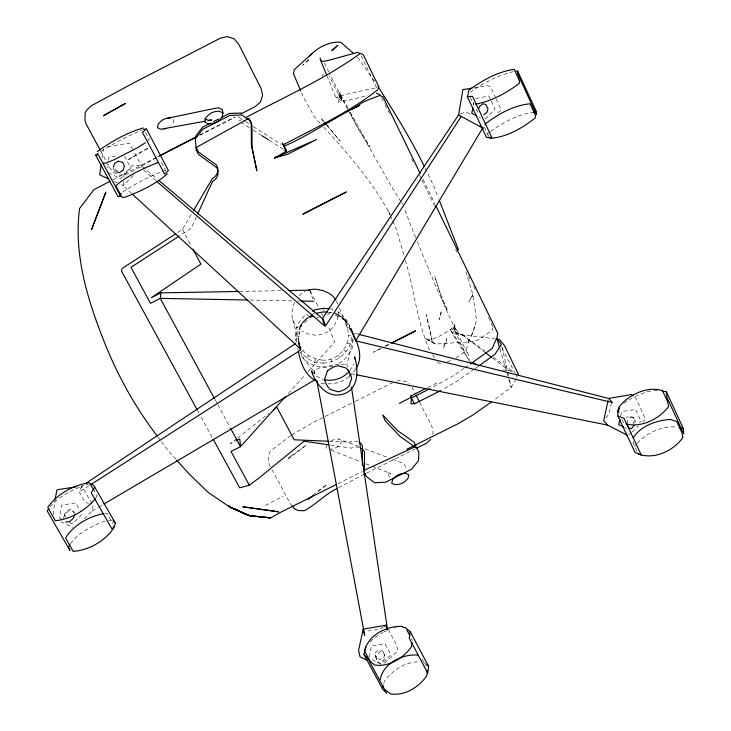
<?xml version="1.0" encoding="UTF-8"?>
<svg xmlns="http://www.w3.org/2000/svg" width="731" height="731" viewBox="0 0 731 731"><rect width="100%" height="100%" fill="white"/><g stroke="black" fill="none" stroke-linecap="round" stroke-linejoin="round"><path stroke-width="0.55" stroke-dasharray="3.65 2.74" d="M302.926 350.615L300.806 352.415L306.856 358.163L314.394 362.402L323.12 363.115L323.129 360.191C314.641 359.396 305.192 355.778 301.364 347.618M323.824 311.324L323.833 309.341M123.932 181.37L123.174 185.665L131.543 193.377M123.95 177.185L123.968 174.051L132.384 165.398L141.485 165.754L157.119 178.958M417.3 241.705L437.229 289.778L447.61 310.867L440.756 294.547L434.817 276.574L442.264 300.048L449.437 316.852L468.544 355.622L466.451 349.135L468.735 340.463L467.703 342.94C472.308 335.995 474.145 328.045 476.566 320.406L472.93 294.684L465.473 270.223M627.299 423.688L627.454 420.535L630.223 417.209L633.887 418.187L635.367 421.339L634.718 423.377M173.457 119.564L173.274 122.845L170.807 125.385M298.613 339.751L299.052 335.264M376.374 659.791L376.803 655.479L380.193 651.595L383.318 652.673L384.899 655.625L384.305 659.261L380.933 663.154L377.964 662.752L376.374 659.791L375.195 655.214L375.871 651.897L379.764 649.978L382.971 651.376L384.899 655.625M296.256 342.218C293.058 331.435 298.147 320.553 306.828 313.974L308.646 316.02M297.27 331.298L296.366 339.961A28.5 27.559 -18.6 0 0 296.53 343.113M107.74 167.929L108.462 161.441M108.581 160.363L108.937 157.128L118.486 155.666M323.12 363.115C337.539 362.74 352.04 350.697 351.556 335.648L348.541 335.693C347.718 348.861 336.726 360.657 323.129 360.191M353.183 339.54L352.214 348.157L347.609 355.641A28.5 27.559 -18.6 0 1 336.927 364.385M53.253 514.624L54.971 500.333M102.157 157.978L103.473 148.987M352.634 338.526L350.195 351.794L346.805 364.668L347.91 367.611M473.286 105.566L473.926 102.23M84.348 518.855L92.133 510.969L93.139 505.751M369.246 657.16L371.403 645.948L384.945 643.737L390.911 654.912L381.171 664.15L371.056 659.252M384.543 654.327L383.857 657.635L379.983 659.545L376.776 658.156L375.195 655.214M338.078 316.121L337.466 319.081L334.341 325.478A21.674 21.044 -18.8 0 1 315.134 335.154L308.08 333.912L301.583 330.997M338.289 315.125L338.901 312.164A21.683 21.062 -19.1 0 0 338.864 309.058M326.967 75.814L335.995 97.826L344.95 102.431L339.97 93.641L338.151 102.194L341.77 100.951L347.435 100.586L367.885 95.332M383.793 683.512L384.278 681.301C392.446 670.19 406.18 661.034 420.325 661.902M92.005 503.778L81.826 486.024L80.712 491.068L89.346 485.53M620.701 415.939L621.67 411.571L635.486 409.369L641.078 421.33L639.451 422.728M326.72 444.868L326.008 448.066L328.055 448.925M75.119 513.829L72.954 510.074L69.198 509.534L65.872 511.197L63.387 518.197L65.169 514.149L68.888 510.859L72.707 511.143L73.794 513.025M611.527 402.955L608.768 414.23L605.597 418.306M470.581 362.649L467.484 358.163L453.412 327.461L456.062 332.833L465.528 335.949L458.894 333.811L455.779 328.749L454.262 324.4L453.412 327.461C445.535 332.532 437.613 338.617 428.083 339.915L435.585 344.045L473.935 341.578L478.814 339.604L491.963 330.494L493.096 327.552M140.919 167.783L141.485 165.754L134.148 151.957M314.394 362.402L315.6 358.875M432.487 434.479L433.172 432.487L431.884 426.447L420.124 403.174M374.976 88.003L344.529 94.692L335.995 97.826L338.901 95.131L339.933 92.243L341.77 100.951L329.16 75.951M471.55 335.291L474.949 326.063M633.019 424.309L634.517 420.462L633.037 417.31L629.181 416.122L626.165 417.62M81.826 486.024L79.24 491.908L84.878 501.731L88.552 503.522M196.328 216.979L191.23 228.173L179.853 235.629M294.648 302.68L293.314 305.439L291.916 312.393A21.683 21.062 -18.4 0 0 297.544 327.698M472.244 296.046L472.93 294.684L468.873 301.565L472.244 296.046L470.353 298.906M177.697 232.504L182.448 229.397L191.65 213.754M349.838 370.754L353.703 364.193M516.205 379.051L511.216 387.329L493.379 400.551M355.467 369.274L353.868 371.869L349.884 375.78M95.953 497.71L97.141 495.837L93.933 490.227M70.551 543.827C78.628 532.004 92.645 525.991 105.502 520.755M50.165 506.93C58.663 496.322 71.656 490.41 83.974 485.302M306.856 358.163L308.665 355.787M321.896 76.106L323.632 73.922M634.618 446.568L636.6 444.128M637.268 443.315C646.825 432.46 662.661 425.707 677.125 427.041M370.242 641.919L373.212 638.574M288.325 393.516L305.019 374.957M308.053 371.586L334.615 342.053L328.009 325.624M498.085 113.022L501.21 109.796L496.084 98.822M133.206 175.559L123.174 185.665L120.112 184.249M485.201 119.135L495.088 109.284L488.865 95.971L475.662 98.676M349.089 376.556C342.83 382.075 333.948 384.652 325.66 383.665M304.589 322.892L307.788 319.876M628.888 434.89L631.282 432.661M632.087 431.911L638.483 425.954M642.485 422.226L645.683 419.247L636.052 398.614L633.265 395.873M384.506 663.309L398.048 650.681L396.193 644.358L388.152 629.254M147.671 140.8L149.279 139.475L145.222 131.799M487.367 133.992L489.77 132.073M490.574 131.434C503.147 122.379 517.749 114.548 533.191 112.19M318.095 491.46L327.04 484.388L313.051 494.805M236.689 438.71L230.448 443.626L235.135 441.268M237.584 438.006L268.798 413.444M290.755 435.548L270.315 451.118C267.464 456.774 267.573 463.573 271.512 468.699M470.024 92.471C482.935 83.032 497.765 75.476 513.317 71.647M327.415 314.759L330.193 312.813M474.264 369.173L455.97 381.792L441.853 390.043M475.177 368.543L477.919 366.642M464.057 368.378L453.065 375.935L430.778 388.271M464.971 367.748L469.558 364.595M122.845 192.079C136.021 183.253 150.175 175.714 165.142 170.424M383.382 626.896L379.882 629.126L368.817 630.935L366.935 630.341M375.003 637.45L383.035 632.406M623.68 403.274L634.28 396.741M100.851 151.18L122.781 138.726L142.435 129.716M456.098 357.943L464.962 351.867L450.369 329.544L455.779 328.749L452.361 333.574L467.484 358.163L471.915 361.543M92.133 510.969L98.009 507.506M98.996 506.93L102.916 504.618M291.642 434.872L313.891 422.116L354.416 401.794M338.462 487.696L362.503 475.187M156.452 157.54L128.163 173.823L124.115 174.627L118.523 175.148L114.182 172.726L109.824 168.02L107.667 164.018M157.448 157.01L159.422 155.941M265.426 505.477L283.125 496.221M199.654 135.071L235.044 116.933M113.141 179.662L158.737 156.288M199.837 135.226L235.053 117.179M238.909 121.099L243.843 118.577M381.39 348.166L373.358 352.241L381.308 348.239M385.411 346.128L390.436 343.588M313.206 313.718L315.938 312.338M385.292 346.247L390.253 343.744M355.43 401.292L393.918 381.984M427.863 387.476L438.061 382.368M337.987 483.666L362.265 471.541M366.551 473.167L415.126 448.925M314.677 374.044L314.038 370.681L320.607 367.428L336.744 364.467L346.183 364.979M447.262 361.991L451.383 360.1M460.64 114.018L465.748 111.834L470.764 114.283M635.276 396.348L647.255 391.551L652.756 390.884M383.93 631.84L389.97 629.583M394 628.066L396.01 627.317M396.896 381.052L401.447 380.339L407.779 382.267L409.159 383.839M107.676 146.611L129.424 143.084L133.618 150.97M474.108 87.811L487.559 85.637L490.492 86.843L495.618 97.826M358.683 446.504L338.59 438.929L335.273 439.459A11.002 10.453 -16.1 0 0 330.284 441.387M653.861 390.747L658.256 390.208M104.697 513.518L106.836 513.29L113.058 523.679M329.078 449.355L331.92 449.062A11.029 10.499 -15.9 0 0 338.563 445.746L340.938 443.415L341.185 440.464L338.59 438.929M86.002 484.781L88.113 484.571M108.691 520.545L111.889 520.344M239.302 291.45L281.353 290.682M295.333 336.05L298.358 335.995L298.888 340.363M250.011 300.075L293.177 300.898M297.718 300.98L299.993 301.026M329.334 441.277L349.765 442.164A9.329 8.863 -17.6 0 1 359.323 442.456M324.637 383.583L320.553 383.254L318.57 382.139M330.43 308.911L332.623 309.094L331.408 312.676L329.242 312.283M328.502 312.265L331.837 312.548M450.369 329.544L452.361 333.574L494.832 338.782M330.622 445.088L351.684 448.149A9.448 8.964 -17.6 0 1 359.551 447.564M502.709 369.895L512.769 371.375L514.067 373.048M351.236 373.715L355.714 374.61M316.971 317.217L319.045 317.665M354.462 333.235L357.779 334.085M296.219 327.479L298.047 328.036M346.987 343.067L350.597 344.173M117.673 170.798L115.525 170.122L114.584 168.377M485.028 351.282L462.842 335.209L456.062 332.833L454.262 324.4M365.025 448.889L388.289 457.661M392.52 459.26L404.344 463.865L406.801 469.786M331.18 450.177L360.529 461.709M365.774 463.765L371.019 465.821M372.07 466.232L390.939 473.642L387.567 472.226L390.208 479.253M437.357 362.201L440.967 363.782M61.642 519.101L59.677 518.224L61.541 505.167L75.677 502.919L80.538 511.362M69.463 522.601L72.396 523.908L82.164 514.176L81.086 512.303M113.981 181.425L119.089 183.783M60.911 521.706L73.009 527.38M335.328 315.289L338.416 316.779M108.289 172.744L120.551 178.748L130.876 168.139L124.288 155.813M624.649 427.544L626.613 428.503M478.604 116.869L480.55 117.874M316.359 376.036L323.047 379.608M337.356 311.799L340.189 313.416L343.954 317.053M240.81 122.305L249.372 127.724M253.173 130.127L260.784 134.943M269.346 140.352L283.619 149.38M238.023 116.759L244.73 121.054M245.689 121.675L249.527 124.124M253.365 126.582L281.17 144.391M343.643 349.866L346.037 351.584M493.352 357.313L512.769 371.375M462.842 335.209L484.269 351.739M492.31 357.934L509.269 371.019M424.245 662.779L426.867 664.963M143.514 170.012L155.612 180.429M633.037 417.31L633.887 418.187M319.95 123.119L314.741 117.353L303.264 96.794L301.126 91.75M323.669 127.231C348.65 154.095 372.901 182.302 390.199 214.85L388.289 210.738L390.062 214.841M175.888 459.296L169.208 451.904L161.231 441.341M338.197 355.531L339.997 357.541M323.513 121.163L320.708 118.002L323.577 121.41M327.177 125.677L340.162 141.101L326.318 124.334M292.299 506.108L290.435 503.878L272.06 469.704M313.115 370.398L304.133 359.46L300.459 352.406M157.905 436.937L160.564 440.455M357.605 57.274L375.688 82.868M432.615 354.754L434.982 358.473M400.908 201.582L391.907 187.182L348.029 110.18M401.502 202.542L402.699 204.461M64.301 514.423L65.936 517.237M348.029 108.316L346.375 105.337L347.371 107.347M350.24 112.291L369.968 147.141L357.77 128.473L349.847 112.373M347.49 109.202L329.27 72.926M197.863 411.114L198.96 413.116M201.144 417.127L212.63 438.18M215.033 399.574L217.198 403.576M217.737 404.581L230.21 427.626M113.04 168.075L114.931 171.593M100.668 150.988L107.128 163.013M501.832 348.066L515.172 373.194M515.711 374.199L517.31 377.214M182.448 229.397L191.403 246.256M161.377 162.364L165.882 170.899M411.398 638.583L412.385 640.447M422.216 659.042L425.634 665.493M381.527 97.771L384.652 103.765M310.282 291.176L319.145 308.4M321.75 313.462L322.8 315.49M346.211 319.228L349.93 326.51M345.114 323.047L347.673 328.055L348.541 335.693M385.118 104.697L390.327 115.059M411.937 386.982L415.007 393.05M324.409 63.049L328.786 71.94M338.901 95.131L341.77 100.951L339.97 93.641M425.204 168.377L433.474 185.372L438.454 198.138M423.094 179.488L434.771 203.529M411.727 159.029L413.179 162.035M419.484 175.001L421.412 178.976M421.897 179.963L434.397 205.685M455.596 249.326L457.076 252.369M468.333 275.532L470.773 280.558M473.679 286.543L475.141 289.54M361.05 55.666L376.684 87.839M470.389 97.543L473.551 104.241M484.297 127.057L488.673 136.341M622.026 419.43L623.89 423.404M636.929 451.073L633.229 443.214L633.21 439.98M476.283 109.038L478.266 113.241M488.536 317.428L492.639 326.538M390.509 215.864L392.282 219.976M392.73 221L396.275 229.214L404.115 255.722M339.394 308.126L342.885 316.523M346.366 324.911L347.673 328.055M415.628 237.657L403.877 207.631M429.654 350.094C416.816 321.476 414.313 289.768 405.294 259.971M309.761 290.17L312.923 299.262M499.867 348.687L508.383 377.671M508.694 378.74L511.216 387.329L508.95 377.424M314.038 370.681L315.472 375.661M292.784 319.566L298.394 340.354M501.877 346.622L507.433 370.827M507.689 371.924L508.694 376.328M330.96 359.168L331.554 361.79M349.482 373.806L349.985 377.196M332.961 365.948A28.5 27.559 -18.6 0 1 324.445 367.291L315.628 366.569L308.007 362.284A28.5 27.559 -18.6 0 1 300.715 354.809M298.303 350.195A28.5 27.559 -18.6 0 1 297.608 348.267M348.385 323.796A28.5 27.559 -18.6 0 1 350.021 326.455M336.452 301.062A21.683 21.062 -19.1 0 1 337.759 303.986M299.116 295.726A21.692 21.071 -18.7 0 1 305.284 291.377M446.851 338.755L446.138 342.903L443.05 348.13L446.851 338.755M441.159 311.982L439.413 319.502L441.159 311.982M308.756 59.768L302.634 65.287L308.756 59.768M291.148 455.998L287.128 459.698L306.234 445.088L291.148 455.998M131.955 157.366L127.221 160.317L148.813 147.68L131.955 157.366M435.585 344.045L424.812 338.042L435.585 344.045M430.925 334.643L426.347 314.695L432.423 342.4L430.925 334.643"/><path stroke-width="1.1" d="M362.32 465.099L362.475 445.947A9.329 8.863 -17.6 0 0 359.323 442.456M618.746 412.476L618.837 407.295C628.039 394.968 647.364 385.63 662.533 390.71L667.604 401.694L668.591 406.527C659.261 419.073 641.425 427.937 625.846 423.953M517.676 71.09L517.475 73.447L536.481 114.648L536.527 111.962L517.676 71.09L515.492 71.364M425.817 388.499L410.52 396.165L411.434 397.956L410.932 403.686L414.395 403.786L440.83 390.555M299.162 334.14L299.372 331.892M299.591 329.644L299.811 327.406L301.4 325.898M238.16 291.468L160.875 292.875L160.263 298.376L214.485 398.569M55.099 499.236L56.991 489.752L76.179 486.873M427.434 670.309L426.712 675.91C418.735 687.268 404.545 696.305 390.281 693.82L385.529 689.872M410.228 631.63L428.613 666.425L427.745 673.132L409.214 638.117L410.228 631.63L405.12 627.527L402.845 627.472M354.416 358.875L354.709 356.746C358.345 369.886 359.067 388.846 343.287 394.146C326.894 398.87 316.34 384.488 311.251 370.882L313.435 373.093M101.17 164.722L99.69 174.828L108.882 179.068M412.056 642.622L411.389 646.99C403.156 658.183 389.093 667.138 374.793 665.027L370.124 661.281L364.632 651.083C368.132 634.791 387.147 625.59 402.735 626.412M483.246 128.345L461.234 116.393L325.587 325.862L322.791 318.012L458.602 114.895L462.897 89.63L471.87 88.177M472.866 107.786L471.797 113.342L476.658 115.854M222.955 112.894L222.151 116.905L219.903 119.5A13.304 13.213 54.3 0 1 211.972 123.566L208.554 123.877L204.817 122.196L205.612 118.194L207.851 115.599A13.24 13.176 47.7 0 1 215.791 111.523L219.218 111.213L222.955 112.894L222.37 109.568L218.715 107.914L215.371 108.225L167.125 118.358A11.723 11.586 39.1 0 0 160.144 121.949L158.17 124.233L157.494 127.77L160.802 129.241L204.963 121.245M387.192 629.336L386.014 625.224L363.152 629.153L358.555 650.517L360.063 656.904L367.145 660.029M382.843 687.953L383.318 685.733M608.073 400.661L603.696 420.745L607.589 425.104L627.116 435.137M619.97 419.21L618.764 424.665L623.671 427.059M468.142 92.764L468.745 90.26C482.177 80.501 497.601 71.729 514.185 69.299L519.513 80.839L519.321 83.279C506.574 93.075 491.497 101.216 475.634 104.113M363.947 654.464L367.903 658.485L386.672 693.335L382.605 689.068L363.947 654.464L365.792 646.944M380.093 679.784C383.062 663.3 402.288 653.788 417.894 655.058M113.332 167.161L114.484 163.506L118.248 161.094L122.598 162.355L124.471 165.864L123.128 170.213L119.381 172.644L115.827 171.803M467.337 96.73L472.509 96.355L491.799 137.337L486.499 137.364L467.337 96.73L468.388 93.705M478.997 108.17L479.691 106.287L483.054 103.701L486.014 104.661L487.997 108.882L487.02 112.135L483.666 114.74M197.717 213.927L212.547 181.361A9.951 9.869 15.6 0 0 216.888 167.801L198.494 154.415L196.136 149.901L195.378 138.817L202.651 129.341L229.881 115.379L241.87 114.986L249.618 120.359L251.939 124.9L252.131 147.644L256.855 170.752L251.418 145.277L251.226 122.826L248.933 118.34L196.155 147.498L198.476 151.957L216.632 165.169A9.823 9.741 16.7 0 1 212.346 178.565L193.377 210.82M74.882 514.907L73.246 518.389L69.536 521.696L65.58 521.971M94.774 487.102L115.58 523.524L112.199 529.354L91.201 492.676L94.774 487.102L92.316 484.15L90.215 484.361M114.639 526.448C106.297 540.547 89.356 550.123 73.146 551.402L65.552 537.998C73.612 525.004 88.871 516.452 103.638 513.628M358.884 334.369L608.558 398.432L612.505 402.58L355.695 340.82L482.926 127.66M300.139 326.583L301.857 323.751M356.006 368.406C361.781 360.346 359.999 348.879 355.896 340.399M95.368 498.652C85.691 510.384 70.624 519.302 55.3 520.719L47.771 507.433C57.1 494.055 73.338 484.973 89.401 482.789L93.933 490.227M69.993 544.677L68.312 547.236L70.002 550.516L47.232 511.015L48.986 508.566M633.201 437.823C641.05 425.616 656.456 420.453 670.345 419.402L676.796 421.613L681.813 432.478L682.9 437.522C673.525 450.835 654.236 459.963 638.318 454.024M195.405 136.551L202.578 127.203L210.537 123.119M634.079 425.415L631.319 428.759L628.742 427.9L627.253 424.738M619.623 408.044L617.594 410.429L617.914 416.067L635.084 452.498L641.279 454.984L624.009 418.287L617.914 416.067M285.291 396.887L240.517 446.668L230.996 451.447L249.326 485.201L258.555 478.366L304.005 441.222L328.402 444.768M309.816 497.729L308.244 499.246L312.722 495.709M310.182 317.62L311.771 316.121L313.855 316.56M167.39 173.74C155.054 184.76 139.466 191.75 124.096 197.516L121.867 197.041L115.772 185.729C128.016 175.248 143.175 168.322 158.134 162.547M349.062 371.476C342.994 378.494 333.181 381.646 324.135 379.718M119.537 194.949L121.191 193.514M430.769 439.441L426.255 443.37L416.14 448.423M97.351 151.518C111.258 141.631 126.755 132.64 143.194 127.962M146.492 129.021L142.444 132.265L164.566 174.079L168.404 170.515L146.492 129.021L143.413 129.323M484.772 124.297C497.857 114.255 513.473 105.337 530.103 103.784L535.366 115.187L535.311 117.901C522.327 128.172 506.419 137.41 489.642 138.406M273.257 409.936L276.83 407.13L294.154 439.77L328.201 441.232M95.651 155.136L98.393 154.881L120.798 196.484L117.883 196.383L95.651 155.136L98.256 153.154M491.57 401.831L472.582 415.199L458.565 423.459L406.875 449.273M478.832 366.012L495.061 354.197L501.375 344.42L497.034 339.02L499.812 339.787L504.408 345.471L518.489 374.473M470.472 363.965L492.228 348.404L497.171 336.936L497.784 333.29L435.74 205.521M276.272 156.754L274.518 157.951L287.95 154.122L316.55 139.52L274.518 157.951L286.47 151.18L285.967 150.147M85.628 483.493L295.351 343.689M178.912 236.25L130.959 267.336L150.513 303.328L160.263 298.376L247.736 300.03M175.796 233.746L122.114 268.487L121.483 271.037L197.324 410.109M351.986 109.44L364.321 101.445L379.8 95.459L382.989 96.894L420.17 173.466M91.265 484.306L300.441 350.149L298.476 342.839M384.259 626.339L386.014 625.224M145.259 142.801L136.944 148.028L113.716 159.943L105.602 163.15L103.519 162.967M103.893 504.043L314.695 379.928M336.507 488.811C324.738 494.604 315.792 504.582 304.279 510.795L298.586 510.512L295.041 509.224L292.299 506.108M355.558 107.603L359.213 105.566C333.619 118.029 310.264 134.824 284.048 146.237M159.422 155.941L196.621 136.624M399.428 403.357L411.124 397.317M213.525 121.584L218.505 119.034M221.493 117.499L229.452 113.415L241.285 113.04M241.111 113.817L255.265 106.562L260.455 102.02L262.639 95.249L261.104 88.488L238.69 44.134L234.103 38.807L227.286 36.55L220.506 38.113L134.687 82.338L91.64 105.575L87.172 109.632L85.107 112.921L85.024 120.578L86.112 123.932L100.129 149.983M110.207 181.16L93.815 189.758L79.588 208.472C73.356 255.037 88.022 301.245 105.09 344.018C118.349 376.821 135.738 407.944 157.238 436.051M159.714 155.785L195.817 137.291M245.817 117.563C284.231 97.086 324.646 79.149 360.072 53.655L357.633 52.349L327.762 60.591L322.298 61.45L320.516 60.088L320.077 57.95M284.569 149.974L286.47 151.18L283.253 144.811C315.326 127.815 349.08 112.41 377.662 89.849L378.795 86.742L363.252 54.734L360.639 53.336M160.875 292.875L151.29 297.745L200.879 264.11L192.984 249.234M312.493 311.114L315.326 309.679L323.833 308.354L329.334 308.82M391.432 343.077L415.537 330.851L391.249 343.25M236.067 440.802L239.814 438.92L240.517 446.668L230.758 428.631M410.52 396.165L411.434 397.956L429.764 388.782M335.958 484.671L279.452 512.888L270.479 518.014L249.234 515.675L235.19 509.096M363.517 474.684L365.546 473.679M364.394 470.225L416.149 446.275L414.102 442.255L397.353 430.413L382.678 414.87L385.018 420.526L399.866 436.252L416.825 448.231L418.89 452.288L418.488 460.749L411.416 469.348L385.648 482.195L374.446 482.716L366.487 476.53L364.385 472.491L364.55 451.977A9.448 8.964 -17.6 0 0 361.361 448.441M249.326 485.201L239.695 487.815L213.178 439.185M208.298 120.624L211.634 119.994L208.298 120.304L204.643 118.66M608.558 398.432L631.876 394.502L633.265 395.873M167.125 118.358L170.652 117.828M533.191 112.19L535.412 112.035M288.169 290.563L309.761 290.17M301.126 301.044L313.626 301.282M327.397 312.164L325.176 311.982A28.5 27.559 -18.6 0 0 316.578 313.325M250.505 515.821L270.296 517.786L249.234 515.675L229.945 507.14L208.225 492.456L188.991 473.798L176.628 460.119M356.829 374.839L607.589 425.104M662.368 391.076L666.471 391.944L683.357 428.576L683.768 433.931L666.754 397.052L666.471 391.944M679.2 427.553L683.357 428.576M249.234 515.675L229.945 507.14L248.595 515.51L235.391 509.142M376.502 93.12L379.965 94.774M342.519 318.762L344.575 319.758L347.316 324.363M228.282 505.715L230.311 506.693L228.255 505.706M317.583 381.582C305.549 376.502 300.551 363.462 298.449 351.456M480.075 126.052L481.976 127.121M458.602 114.895L461.234 116.393M335.017 313.279L340.747 316.55M261.735 135.537L268.396 139.749M473.688 362.896L476.347 364.924M485.165 352.424L491.415 357.24M426.867 664.963L428.613 666.425M158.865 180.429L322.161 318.323L324.601 325.204M353.548 53.454L340.756 42.252C329.608 41.155 317.026 47.689 309.697 55.885L312 53.61L294.383 69.564L293.423 73.575L300.697 90.735M156.471 181.169L324.948 326.181M132.384 194.154L300.761 349.217L298.513 340.874M324.299 122.269L326.455 124.827M112.949 520.271L115.58 523.524M378.091 86.505C394.301 112.611 410.886 138.68 424.236 166.385M348.961 327.132L352.251 332.669L355.695 340.82M406.966 630.195L409.927 635.787M283.253 144.811L282.303 142.965L286.47 151.18M411.434 397.956L414.395 403.786M416.03 395.078L419.612 402.16M355.028 338.362L352.013 331.234A28.5 27.559 -18.6 0 0 350.935 328.338M320.516 60.088L326.538 74.763M439.285 200.267L458.465 249.783M348.02 369.886L349.116 372.828M497.034 339.02L499.556 347.609M363.152 629.153L364.705 635.367L316.834 380.76M351.501 387.366L387.439 629.126M302.506 322.91A28.5 27.559 -18.6 0 1 307.989 317.665M308.857 317.053A28.5 27.559 -18.6 0 1 312.585 314.906M341.697 317.09A28.5 27.559 -18.6 0 1 346.457 321.338M166.083 128.446A11.769 11.614 43 0 1 163.826 128.967M335.913 300.13A21.683 21.062 -19.1 0 0 329.343 293.469L322.828 290.518L315.728 289.238A21.692 21.071 -18.7 0 0 308.345 290.189M392.565 479.691L391.725 483.264L395.16 484.708L398.349 484.379A12.418 11.723 -20.1 0 0 405.851 480.642L408.008 478.302L408.857 474.73L405.422 473.277L402.224 473.606A12.39 11.669 -20.1 0 0 394.722 477.352L392.565 479.691M327.351 371.12L324.628 379.024A21.318 20.477 -19.3 0 0 330.001 389.349L338.069 391.789A21.336 20.523 -18.3 0 0 348.861 386.37L351.602 378.494A21.309 20.459 -17.5 0 0 346.266 368.141L338.179 365.674A21.281 20.422 -18.5 0 0 327.351 371.12M105.803 192.271L91.53 229.662L105.803 192.271M337.685 45.368L331.984 50.686L337.685 45.368M108.289 112.958L103.436 115.79L125.412 103.473L108.289 112.958M346.156 192.034L303.036 214.073L346.156 192.034M278.557 511.801L243.012 506.821L278.557 511.801"/></g></svg>
